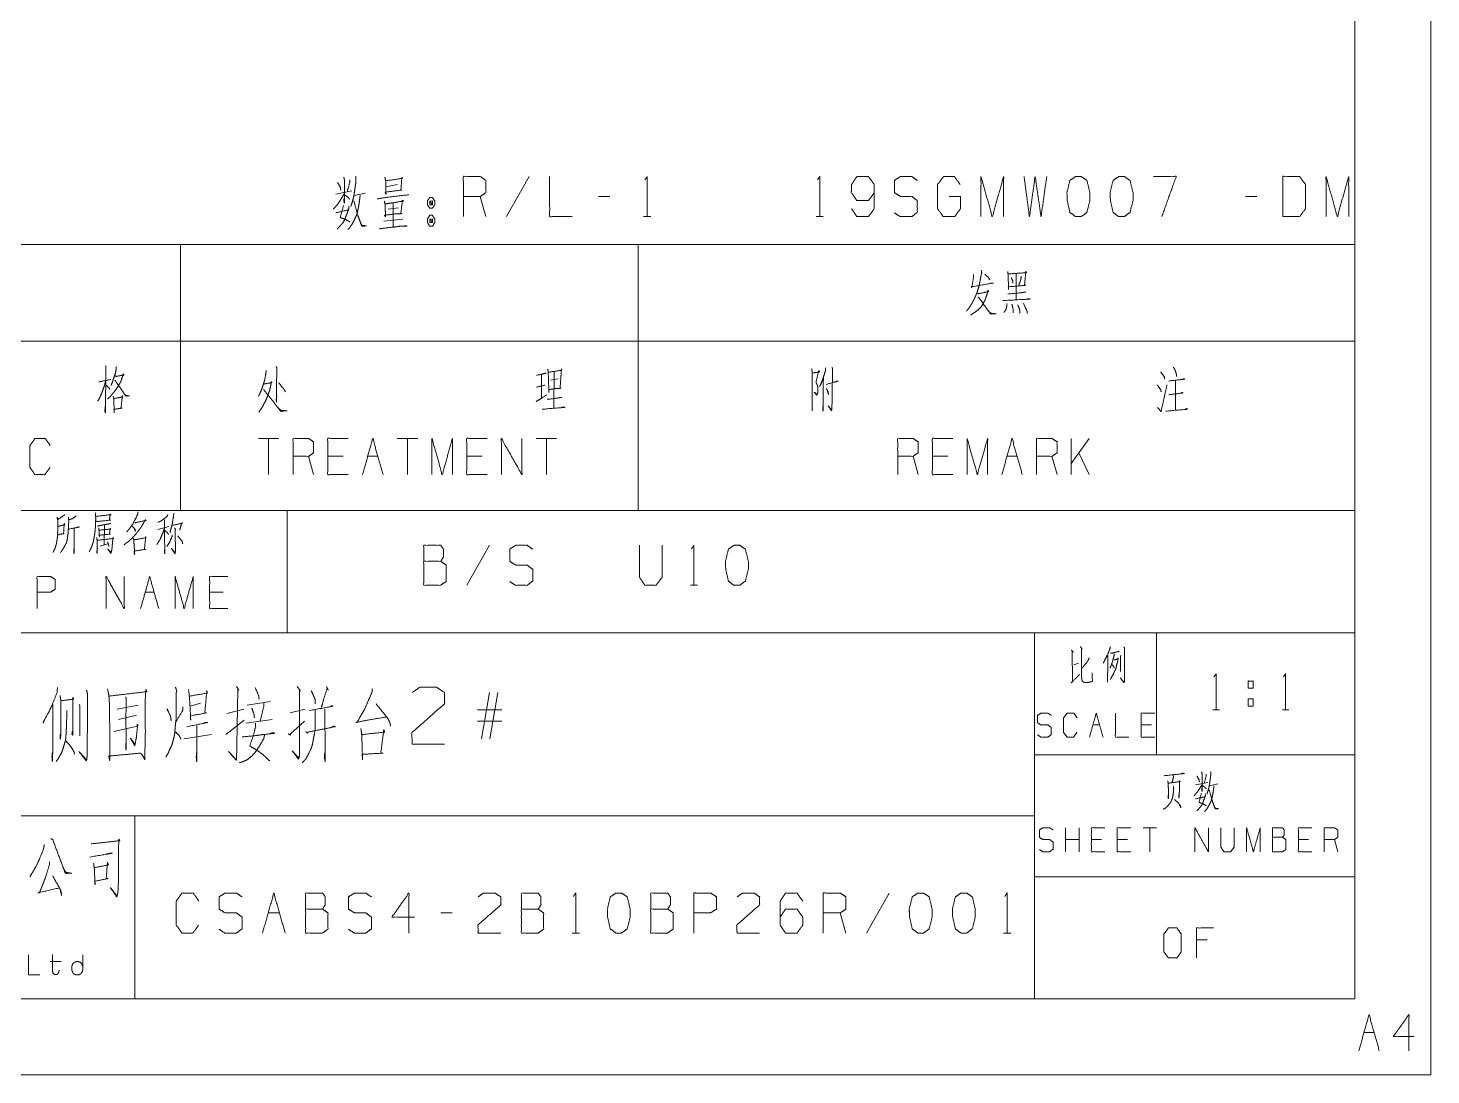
# Model space of a CAD drawing. Header units: millimetres. Extents: x 0 to 210, y 0 to 622.
# Drawn here: x 118 to 210, y 0 to 68.6 of the extents above; entities that cross this region are included whole.
import ezdxf

# ---------------------------------------------------------------- set-up
doc = ezdxf.new("R2010")
doc.units = ezdxf.units.MM
doc.layers.add('1', color=7, linetype='Continuous', true_color=0xffffff)

msp = doc.modelspace()

# ---------------------------------------------------------------- linework, layer by layer
at = {"layer": '1', "color": 132, "linetype": 'Continuous', "lineweight": 18}
for p, q in [((210, 0), (210, 297)), ((205, 5), (205, 292)), ((25, 37), (205, 37)), ((135, 37), (135, 29)), ((25, 29), (205, 29)), ((184, 29), (184, 5)), ((192, 29), (192, 21)), ((184, 21), (205, 21)), ((75, 17), (184, 17)), ((125, 17), (125, 5)), ((184, 13), (205, 13)), ((25, 5), (205, 5)), ((25, 5), (205, 5)), ((0, 0), (210, 0))]:
    msp.add_line(p, q, dxfattribs=at)
at = {"layer": '1', "color": 95, "linetype": 'Continuous', "lineweight": 18}
for p, q in [((150.86, 58.905), (149.377, 56.283)), ((138.179, 57.746), (139.233, 57.967)), ((141.457, 58.243), (142.237, 58.381)), ((139.389, 57.663), (140.111, 57.829)), ((141.944, 57.194), (141.944, 55.593)), ((148.031, 56.283), (147.66, 57.608)), ((156.146, 57.608), (155.405, 57.608)), ((198.577, 57.608), (197.835, 57.608)), ((141.613, 56.78), (142.296, 56.863)), ((158.37, 56.283), (158.839, 56.283)), ((169.685, 56.283), (170.153, 56.283)), ((141.339, 55.979), (142.588, 56.117)), ((103, 54.463), (128, 54.463)), ((128, 54.463), (128, 48.113)), ((128, 54.463), (158, 54.463)), ((158, 54.463), (158, 48.113)), ((158, 54.463), (205, 54.463)), ((205, 54.463), (205, 48.113)), ((182.799, 52.525), (182.799, 50.825)), ((103, 48.113), (128, 48.113)), ((128, 48.113), (128, 37)), ((128, 48.113), (158, 48.113)), ((158, 48.113), (158, 37)), ((158, 48.113), (205, 48.113)), ((205, 48.113), (205, 37)), ((152.502, 46.1), (152.484, 43.7)), ((152.272, 45.55), (152.75, 45.65)), ((193.255, 45.525), (193.255, 43.6)), ((134.449, 41.737), (133.106, 41.737)), ((133.778, 41.737), (133.778, 39.362)), ((143.555, 41.737), (142.212, 41.737)), ((142.884, 41.737), (142.884, 39.362)), ((152.661, 41.737), (151.318, 41.737)), ((151.99, 41.737), (151.99, 39.362)), ((187.578, 41.737), (186.411, 40.088)), ((186.411, 39.362), (186.411, 41.737)), ((136.726, 39.362), (136.39, 40.563)), ((138.666, 40.563), (137.659, 40.563)), ((140.271, 40.563), (140.943, 40.563)), ((147.772, 40.563), (146.765, 40.563)), ((176.372, 39.362), (176.037, 40.563)), ((178.313, 40.563), (177.306, 40.563)), ((182.194, 40.563), (182.866, 40.563)), ((185.478, 39.362), (185.142, 40.563)), ((187.578, 39.362), (186.906, 40.788)), ((103, 37), (128, 37)), ((128, 37), (158, 37)), ((158, 37), (205, 37)), ((123.012, 36.054), (122.996, 34.751)), ((126.507, 35.767), (127.226, 35.966)), ((122.715, 34.663), (123.262, 34.818)), ((148.264, 34.727), (146.781, 32.105)), ((125.679, 31.649), (126.273, 31.649)), ((130.798, 31.649), (129.909, 31.649)), ((161.432, 32.105), (161.9, 32.105)), ((186.571, 26.885), (186.893, 27.009)), ((147.73, 22.047), (148.259, 25.079)), ((148.816, 25.079), (148.287, 22.047)), ((123.854, 23.976), (125.218, 24.252)), ((128.641, 24.173), (129.309, 24.37)), ((131.033, 23.701), (132.147, 23.976)), ((132.369, 24.252), (133.9, 24.488)), ((135.18, 23.74), (136.182, 23.976)), ((149.066, 23.937), (147.48, 23.937)), ((195.702, 23.93), (196.126, 23.93)), ((198.014, 24.655), (198.349, 24.655)), ((198.014, 24.655), (198.014, 24.18)), ((200.255, 23.93), (200.679, 23.93)), ((123.938, 23.307), (125.107, 23.583)), ((130.978, 22.323), (132.175, 23.268)), ((132.314, 23.071), (134.012, 23.307)), ((149.066, 23.189), (147.48, 23.189)), ((128.223, 22.047), (130.032, 22.323)), ((187.829, 22.946), (188.274, 22.946)), ((191.668, 22.946), (191.001, 22.946)), ((121.406, 21.142), (121.823, 20.669)), ((194.569, 19.017), (195.359, 19.182)), ((195.476, 18.955), (196.018, 19.079)), ((186.031, 14.637), (186.031, 16.21)), ((186.921, 14.637), (186.921, 16.21)), ((192.013, 16.21), (191.123, 16.21)), ((191.568, 16.21), (191.568, 14.637)), ((186.921, 15.432), (186.031, 15.432)), ((188.396, 15.432), (187.729, 15.432)), ((190.093, 15.432), (189.426, 15.432)), ((201.974, 15.432), (201.306, 15.432)), ((203.893, 14.637), (203.671, 15.432)), ((174.461, 11.925), (172.978, 9.303)), ((133.747, 10.628), (134.489, 10.628)), ((145.804, 10.628), (145.062, 10.628)), ((171.633, 9.303), (171.262, 10.628)), ((153.685, 9.303), (154.153, 9.303)), ((181.972, 9.303), (182.44, 9.303)), ((195.315, 8.851), (194.628, 8.851)), ((119.448, 7.431), (120.18, 7.431)), ((205.606, 2.781), (206.277, 2.781))]:
    msp.add_line(p, q, dxfattribs=at)
for points, knots in [([(139.506, 58.933), (139.506, 58.767), (139.486, 58.463), (139.428, 58.077), (139.369, 57.663), (139.291, 57.332), (139.194, 57.028), (139.174, 56.945)], [0, 0, 0.08186, 0.232244, 0.425429, 0.632112, 0.800315, 0.957949, 1, 1]), ([(146.548, 56.283), (146.548, 58.905), (147.66, 58.905), (148.031, 58.657), (148.031, 57.856), (147.66, 57.608), (146.548, 57.608)], [0, 0, 0.400952, 0.571035, 0.639278, 0.761673, 0.829916, 1, 1]), ([(152.205, 58.905), (152.205, 56.283), (153.688, 56.283)], [0, 0, 0.638732, 1, 1]), ([(158.448, 58.684), (158.604, 58.905), (158.604, 56.283)], [0, 0, 0.09349, 1, 1]), ([(169.763, 58.684), (169.919, 58.905), (169.919, 56.283)], [0, 0, 0.09349, 1, 1]), ([(172.006, 56.807), (172.358, 56.283), (173.119, 56.283), (173.489, 56.807), (173.489, 58.381), (173.119, 58.905), (172.358, 58.905), (172.006, 58.381), (171.987, 57.856), (172.358, 57.332), (173.119, 57.332), (173.489, 57.856)], [0, 0, 0.076856, 0.169525, 0.247728, 0.439296, 0.517499, 0.610168, 0.687024, 0.750924, 0.829128, 0.921797, 1, 1]), ([(174.816, 56.531), (175.186, 56.283), (175.947, 56.283), (176.318, 56.559), (176.318, 57.332), (175.947, 57.608), (175.206, 57.608), (174.816, 57.856), (174.816, 58.657), (175.206, 58.905), (175.947, 58.905), (176.318, 58.657)], [0, 0, 0.068035, 0.184053, 0.254519, 0.372335, 0.442801, 0.555844, 0.62637, 0.748393, 0.818919, 0.931962, 1, 1]), ([(178.405, 57.608), (179.147, 57.608), (179.147, 56.807), (178.776, 56.283), (178.015, 56.283), (177.644, 56.807), (177.644, 58.381), (178.034, 58.905), (178.756, 58.905), (179.127, 58.381)], [0, 0, 0.103295, 0.214796, 0.304261, 0.410274, 0.499739, 0.718896, 0.809958, 0.910534, 1, 1]), ([(180.492, 56.283), (180.492, 58.905), (181.234, 56.283), (181.975, 58.905), (181.975, 56.283)], [0, 0, 0.245192, 0.5, 0.754808, 1, 1]), ([(183.321, 58.905), (183.672, 56.283), (184.043, 58.905), (184.433, 56.283), (184.804, 58.905)], [0, 0, 0.249745, 0.499742, 0.750003, 1, 1]), ([(187.067, 56.283), (187.438, 56.559), (187.633, 57.332), (187.633, 57.856), (187.438, 58.657), (187.067, 58.905), (186.696, 58.905), (186.325, 58.657), (186.13, 57.856), (186.15, 57.332), (186.325, 56.559), (186.696, 56.283), (187.067, 56.283)], [0, 0, 0.067525, 0.18397, 0.260583, 0.380941, 0.446139, 0.500306, 0.565504, 0.685862, 0.762527, 0.878308, 0.945833, 1, 1]), ([(189.896, 56.283), (190.266, 56.559), (190.462, 57.332), (190.462, 57.856), (190.266, 58.657), (189.896, 58.905), (189.525, 58.905), (189.154, 58.657), (188.959, 57.856), (188.979, 57.332), (189.154, 56.559), (189.525, 56.283), (189.896, 56.283)], [0, 0, 0.067525, 0.183971, 0.260584, 0.380943, 0.446141, 0.500306, 0.565504, 0.685863, 0.762529, 0.87831, 0.945835, 1, 1]), ([(192.354, 56.283), (193.29, 58.905), (191.807, 58.905)], [0, 0, 0.65247, 1, 1]), ([(200.293, 56.283), (201.386, 56.283), (201.776, 56.807), (201.776, 58.381), (201.386, 58.905), (200.293, 58.905), (200.293, 56.283)], [0, 0, 0.142134, 0.22716, 0.43179, 0.516817, 0.658951, 1, 1]), ([(203.122, 56.283), (203.122, 58.905), (203.864, 56.283), (204.605, 58.905), (204.605, 56.283)], [0, 0, 0.245192, 0.5, 0.754808, 1, 1]), ([(138.296, 58.519), (138.472, 58.215), (138.511, 58.022)], [0, 0, 0.640213, 1, 1]), ([(138.706, 58.877), (138.745, 58.684), (138.745, 57.166), (138.706, 57.359), (138.745, 57.525)], [0, 0, 0.094656, 0.82364, 0.918296, 1, 1]), ([(139.096, 58.684), (139.096, 58.546), (138.94, 57.911)], [0, 0, 0.174302, 1, 1]), ([(141.398, 58.877), (141.457, 58.601), (141.476, 57.746), (141.418, 57.884), (142.51, 58.022), (142.452, 58.022), (142.51, 58.85), (142.569, 58.795), (141.457, 58.629)], [0, 0, 0.062937, 0.253847, 0.287286, 0.532982, 0.54604, 0.731205, 0.749153, 1, 1]), ([(138.725, 57.773), (138.55, 57.47), (138.374, 57.194), (138.199, 56.973), (138.023, 56.78)], [0, 0, 0.287234, 0.55514, 0.786182, 1, 1]), ([(138.745, 57.718), (138.979, 57.553), (139.096, 57.415)], [0, 0, 0.61312, 1, 1]), ([(139.779, 57.663), (139.721, 57.194), (139.662, 56.863), (139.604, 56.587), (139.525, 56.338), (139.369, 56.007), (139.233, 55.759), (139.077, 55.538), (138.96, 55.427)], [0, 0, 0.194373, 0.332632, 0.448612, 0.555645, 0.70616, 0.822691, 0.933849, 1, 1]), ([(139.35, 57.304), (139.389, 57.249), (139.584, 56.476), (139.721, 56.117), (139.857, 55.731), (139.896, 55.648), (140.189, 55.676), (139.896, 55.703), (139.799, 55.869)], [0, 0, 0.026719, 0.341742, 0.49348, 0.655461, 0.691639, 0.807835, 0.924032, 1, 1]), ([(140.891, 57.442), (141.593, 57.553), (142.979, 57.718)], [0, 0, 0.337591, 1, 1]), ([(141.359, 57.304), (141.418, 57.083), (141.437, 56.421), (141.437, 56.283), (141.379, 56.366), (141.983, 56.449), (142.53, 56.476), (142.452, 56.504), (142.549, 57.359), (142.627, 57.304), (141.964, 57.194), (141.418, 57.111)], [0, 0, 0.050172, 0.195727, 0.226037, 0.248309, 0.382413, 0.50257, 0.520754, 0.709898, 0.730897, 0.878623, 1, 1]), ([(144.519, 57.525), (144.344, 57.525), (144.188, 57.304), (144.188, 57.056), (144.344, 56.835), (144.519, 56.835), (144.676, 57.056), (144.676, 57.304), (144.519, 57.525)], [0, 0, 0.091008, 0.231142, 0.359867, 0.500003, 0.591011, 0.731144, 0.859869, 1, 1]), ([(144.344, 57.056), (144.519, 57.056), (144.344, 57.304), (144.344, 57.056)], [0, 0, 0.241158, 0.658899, 1, 1]), ([(144.519, 57.056), (144.519, 57.304), (144.344, 57.304)], [0, 0, 0.585824, 1, 1]), ([(138.179, 56.531), (139.018, 56.725), (139.038, 56.973), (139.038, 56.863), (138.94, 56.531), (138.803, 56.173), (138.667, 55.897), (138.511, 55.731), (138.374, 55.565), (138.277, 55.483)], [0, 0, 0.304471, 0.392579, 0.431618, 0.553711, 0.68947, 0.798367, 0.878843, 0.95475, 1, 1]), ([(138.686, 57.001), (138.472, 56.228), (138.608, 56.173), (138.764, 56.117), (138.921, 56.035), (139.116, 55.924)], [0, 0, 0.529107, 0.626295, 0.735531, 0.852101, 1, 1]), ([(144.676, 56.117), (144.519, 56.366), (144.344, 56.366), (144.188, 56.117), (144.188, 55.897), (144.344, 55.648), (144.519, 55.648), (144.676, 55.897), (144.676, 56.117)], [0, 0, 0.1492, 0.23851, 0.387713, 0.5, 0.649203, 0.738513, 0.887713, 1, 1]), ([(144.519, 56.117), (144.344, 56.117), (144.519, 55.897), (144.519, 56.117)], [0, 0, 0.258817, 0.674597, 1, 1]), ([(141.027, 55.483), (141.944, 55.593), (142.393, 55.648), (142.862, 55.648), (142.803, 55.676), (142.51, 55.648)], [0, 0, 0.419317, 0.624577, 0.837164, 0.866542, 1, 1]), ([(144.344, 56.117), (144.344, 55.897), (144.519, 55.897)], [0, 0, 0.556987, 1, 1]), ([(180.523, 52.775), (180.54, 52.575), (180.505, 52.475), (180.417, 52), (180.346, 51.675), (180.258, 51.375), (180.152, 51.1), (179.904, 50.6), (179.763, 50.375), (179.639, 50.2), (179.533, 50.075)], [0, 0, 0.068481, 0.104658, 0.269445, 0.382884, 0.489554, 0.590078, 0.780354, 0.870992, 0.944088, 1, 1]), ([(179.993, 52.475), (180.01, 52.325), (179.887, 51.625), (179.851, 51.675), (181.301, 51.925), (181.212, 51.925), (181.106, 51.9)], [0, 0, 0.058287, 0.332621, 0.356252, 0.923844, 0.957947, 1, 1]), ([(180.753, 52.5), (180.965, 52.3), (181.035, 52.2), (181.071, 52.125)], [0, 0, 0.586682, 0.833137, 1, 1]), ([(182.251, 52.675), (182.269, 52.475), (182.304, 51.5), (182.287, 51.675), (183.436, 51.775), (183.347, 51.8), (183.436, 52.7), (183.471, 52.6), (182.269, 52.525)], [0, 0, 0.041725, 0.244475, 0.281028, 0.520684, 0.539772, 0.727702, 0.749743, 1, 1]), ([(182.481, 52.275), (182.57, 52.075), (182.587, 51.925)], [0, 0, 0.591453, 1, 1]), ([(183.135, 52.375), (183.135, 52.25), (182.976, 51.775)], [0, 0, 0.199705, 1, 1]), ([(180.258, 51.25), (180.346, 51.225), (181, 51.375), (180.947, 51.45), (180.912, 51.275), (180.788, 50.875), (180.664, 50.625), (180.505, 50.375), (180.311, 50.175), (180.116, 50.025), (179.957, 49.925), (179.833, 49.825)], [0, 0, 0.031689, 0.263161, 0.294853, 0.356446, 0.500891, 0.597124, 0.699351, 0.795574, 0.880292, 0.945115, 1, 1]), ([(180.293, 51), (180.346, 50.975), (181.124, 49.9), (181.477, 49.9), (181.124, 49.95), (180.982, 50.075)], [0, 0, 0.025656, 0.606399, 0.761128, 0.917398, 1, 1]), ([(181.916, 50.775), (183.701, 50.875), (183.648, 50.9), (183.418, 50.85)], [0, 0, 0.858883, 0.887041, 1, 1]), ([(182.251, 51.2), (183.436, 51.325), (183.347, 51.325), (183.153, 51.3)], [0, 0, 0.807206, 0.86712, 1, 1]), ([(183.277, 50.6), (183.506, 50.1), (183.524, 50), (183.524, 49.925)], [0, 0, 0.75709, 0.896807, 1, 1]), ([(182.198, 50.575), (182.181, 50.4), (182.145, 50.225), (182.092, 50.125), (182.004, 50)], [0, 0, 0.283377, 0.571005, 0.753355, 1, 1]), ([(182.516, 50.55), (182.605, 50.175), (182.605, 49.975)], [0, 0, 0.658283, 1, 1]), ([(182.905, 50.5), (183.029, 50.175), (183.047, 50.1), (183.047, 49.925)], [0, 0, 0.579776, 0.708237, 1, 1]), ([(123.089, 46.5), (123.107, 46.35), (123.071, 43.425), (123.036, 43.55), (123.071, 43.875)], [0, 0, 0.04275, 0.870701, 0.907469, 1, 1]), ([(123.778, 46.45), (123.778, 46.3), (123.725, 46), (123.601, 45.65), (123.513, 45.375), (123.442, 45.2)], [0, 0, 0.115078, 0.348802, 0.633598, 0.855202, 1, 1]), ([(133.619, 46.2), (133.601, 46.05), (133.513, 45.55), (133.407, 45.2), (133.318, 44.95), (133.212, 44.7), (133.106, 44.5)], [0, 0, 0.084492, 0.368532, 0.573115, 0.721449, 0.873364, 1, 1]), ([(134.273, 46.45), (134.326, 46.325), (134.308, 46.2), (134.29, 44.125), (134.273, 44.25), (134.308, 44.525)], [0, 0, 0.049544, 0.095608, 0.852769, 0.898833, 1, 1]), ([(151.336, 45.875), (151.972, 46), (151.919, 46.025), (151.671, 45.925), (151.671, 44.375), (151.318, 44.15), (152.025, 44.6)], [0, 0, 0.171502, 0.187005, 0.257591, 0.667526, 0.778352, 1, 1]), ([(152.078, 46.275), (152.113, 46.075), (152.131, 45.45), (152.166, 44.75), (152.149, 44.925), (152.52, 45), (152.962, 45.025), (152.891, 45.05), (152.979, 46.3), (152.997, 46.225), (152.944, 46.2), (152.131, 46.075)], [0, 0, 0.0422, 0.172115, 0.317746, 0.354292, 0.432973, 0.524933, 0.540513, 0.800887, 0.816899, 0.82908, 1, 1]), ([(169.395, 46.3), (169.43, 46.05), (169.43, 43.55), (169.412, 43.775), (169.43, 43.95)], [0, 0, 0.080051, 0.872677, 0.944235, 1, 1]), ([(169.448, 46.025), (169.925, 46.1), (169.854, 46.175), (169.678, 45.45), (169.695, 45.35), (169.766, 45.225), (169.801, 45.1), (169.801, 44.8), (169.766, 44.675), (169.713, 44.575), (169.554, 44.775), (169.731, 44.625)], [0, 0, 0.176442, 0.214088, 0.486646, 0.523736, 0.576187, 0.623634, 0.733208, 0.780655, 0.821996, 0.915332, 1, 1]), ([(170.296, 46.375), (170.296, 46.2), (170.208, 45.9), (170.102, 45.575), (169.996, 45.325), (169.907, 45.15)], [0, 0, 0.134901, 0.375991, 0.639526, 0.848868, 1, 1]), ([(170.738, 46.4), (170.756, 46.225), (170.72, 43.8), (170.72, 43.65), (170.685, 43.55), (170.473, 43.875), (170.703, 43.6)], [0, 0, 0.048809, 0.721807, 0.76343, 0.792863, 0.900557, 1, 1]), ([(192.283, 46.1), (192.513, 45.775), (192.531, 45.625)], [0, 0, 0.724915, 1, 1]), ([(193.114, 46.4), (193.22, 46.225), (193.273, 46.05), (193.308, 45.95), (193.308, 45.8)], [0, 0, 0.317961, 0.602104, 0.766914, 1, 1]), ([(123.089, 45.5), (122.965, 45.075), (122.859, 44.775), (122.735, 44.475), (122.576, 44.175)], [0, 0, 0.310644, 0.533953, 0.761693, 1, 1]), ([(122.647, 45.45), (122.682, 45.45), (123.425, 45.6)], [0, 0, 0.044603, 1, 1]), ([(123.089, 45.25), (123.336, 45.025), (123.372, 44.95)], [0, 0, 0.801336, 1, 1]), ([(123.708, 45.85), (123.761, 45.8), (124.291, 45.9), (124.255, 45.975), (124.167, 45.725), (124.079, 45.45), (123.973, 45.275), (123.884, 45.125), (123.637, 44.775), (123.531, 44.65), (123.389, 44.475), (123.213, 44.325)], [0, 0, 0.027219, 0.228749, 0.259717, 0.35875, 0.466631, 0.543056, 0.608079, 0.768168, 0.829391, 0.913418, 1, 1]), ([(123.69, 45.55), (123.725, 45.525), (124.397, 44.525), (124.662, 44.525), (124.397, 44.55), (124.308, 44.675)], [0, 0, 0.022404, 0.645772, 0.782972, 0.920781, 1, 1]), ([(133.442, 45.3), (134.007, 45.4), (133.954, 45.45), (133.919, 45.225), (133.848, 44.9), (133.778, 44.7), (133.672, 44.425), (133.583, 44.2), (133.442, 43.95), (133.336, 43.75), (133.124, 43.45)], [0, 0, 0.202442, 0.228128, 0.308404, 0.425633, 0.500399, 0.604283, 0.689484, 0.790716, 0.870504, 1, 1]), ([(134.432, 45.375), (134.467, 45.35), (134.785, 44.95), (134.874, 44.8)], [0, 0, 0.059427, 0.761012, 1, 1]), ([(151.919, 45.225), (151.901, 45.225), (151.353, 45.1)], [0, 0, 0.030488, 1, 1]), ([(170.155, 45.7), (170.137, 43.525), (170.119, 43.725), (170.137, 43.875)], [0, 0, 0.860771, 0.940227, 1, 1]), ([(170.332, 45.275), (171.127, 45.5), (171.074, 45.5), (170.915, 45.425)], [0, 0, 0.783137, 0.83338, 1, 1]), ([(192.036, 45.25), (192.124, 45.15), (192.23, 45), (192.283, 44.9), (192.301, 44.8)], [0, 0, 0.250894, 0.596274, 0.80908, 1, 1]), ([(192.071, 43.775), (192.301, 43.5), (192.69, 45.25)], [0, 0, 0.166599, 1, 1]), ([(192.813, 45.5), (193.626, 45.6), (193.856, 45.625), (193.786, 45.65), (193.697, 45.6)], [0, 0, 0.66772, 0.856119, 0.91724, 1, 1]), ([(123.584, 44.5), (123.619, 44.325), (123.655, 43.425), (123.637, 43.65), (124.167, 43.725), (124.096, 43.725), (124.185, 44.55), (124.202, 44.45), (123.619, 44.35)], [0, 0, 0.051988, 0.314259, 0.379979, 0.535919, 0.556507, 0.798111, 0.82768, 1, 1]), ([(133.442, 44.95), (134.573, 43.525), (134.98, 43.55), (134.962, 43.55), (134.591, 43.575), (134.396, 43.75)], [0, 0, 0.632182, 0.773704, 0.779845, 0.909107, 1, 1]), ([(152.043, 44.3), (152.131, 44.3), (152.997, 44.425), (152.944, 44.425), (152.82, 44.4)], [0, 0, 0.077342, 0.843128, 0.889537, 1, 1]), ([(170.349, 45), (170.473, 44.775), (170.491, 44.625), (170.42, 44.9)], [0, 0, 0.371199, 0.589534, 1, 1]), ([(192.813, 44.6), (193.573, 44.7), (193.75, 44.725), (193.697, 44.75), (193.626, 44.725)], [0, 0, 0.710638, 0.876127, 0.930469, 1, 1]), ([(151.724, 43.65), (153.191, 43.775), (153.085, 43.8), (152.944, 43.75)], [0, 0, 0.850438, 0.913372, 1, 1]), ([(192.619, 43.525), (194.033, 43.65), (193.998, 43.7), (193.839, 43.625)], [0, 0, 0.856874, 0.893835, 1, 1]), ([(119.441, 39.838), (119.106, 39.362), (118.452, 39.362), (118.116, 39.838), (118.116, 41.263), (118.452, 41.737), (119.123, 41.737), (119.459, 41.263)], [0, 0, 0.114569, 0.243367, 0.357936, 0.638584, 0.753153, 0.885432, 1, 1]), ([(135.383, 39.362), (135.383, 41.737), (136.39, 41.737), (136.726, 41.513), (136.726, 40.788), (136.39, 40.563), (135.383, 40.563)], [0, 0, 0.400952, 0.571035, 0.639278, 0.761674, 0.829917, 1, 1]), ([(139.002, 39.362), (137.659, 39.362), (137.659, 41.737), (139.002, 41.737)], [0, 0, 0.26539, 0.73461, 1, 1]), ([(139.935, 39.362), (140.607, 41.737), (141.279, 39.362)], [0, 0, 0.5, 1, 1]), ([(144.488, 39.362), (144.488, 41.737), (145.16, 39.362), (145.832, 41.737), (145.832, 39.362)], [0, 0, 0.245192, 0.5, 0.754808, 1, 1]), ([(148.108, 39.362), (146.765, 39.362), (146.765, 41.737), (148.108, 41.737)], [0, 0, 0.26539, 0.73461, 1, 1]), ([(149.041, 39.362), (149.041, 41.737), (150.385, 39.362), (150.385, 41.737)], [0, 0, 0.317574, 0.682426, 1, 1]), ([(175.029, 39.362), (175.029, 41.737), (176.037, 41.737), (176.372, 41.513), (176.372, 40.788), (176.037, 40.563), (175.029, 40.563)], [0, 0, 0.400951, 0.571036, 0.639278, 0.761673, 0.829915, 1, 1]), ([(178.649, 39.362), (177.306, 39.362), (177.306, 41.737), (178.649, 41.737)], [0, 0, 0.265392, 0.734608, 1, 1]), ([(179.582, 39.362), (179.582, 41.737), (180.254, 39.362), (180.925, 41.737), (180.925, 39.362)], [0, 0, 0.245192, 0.5, 0.754808, 1, 1]), ([(184.135, 39.362), (184.135, 41.737), (185.142, 41.737), (185.478, 41.513), (185.478, 40.788), (185.142, 40.563), (184.135, 40.563)], [0, 0, 0.400951, 0.571036, 0.639278, 0.761673, 0.829915, 1, 1]), ([(122.419, 36.849), (122.434, 36.65), (122.434, 36.297), (122.419, 35.966), (122.403, 35.745), (122.372, 35.458), (122.325, 35.215), (122.278, 34.95), (122.216, 34.751), (122.138, 34.553), (122.013, 34.31)], [0, 0, 0.076502, 0.212087, 0.33934, 0.424292, 0.535106, 0.630037, 0.733303, 0.813246, 0.895185, 1, 1]), ([(125.212, 36.915), (125.197, 36.761), (125.009, 36.407), (124.9, 36.187), (124.775, 35.988), (124.619, 35.767), (124.463, 35.613)], [0, 0, 0.101774, 0.363751, 0.525154, 0.678922, 0.85608, 1, 1]), ([(127.569, 36.827), (127.553, 36.717), (127.475, 36.253), (127.413, 35.944), (127.304, 35.568)], [0, 0, 0.086565, 0.451628, 0.696475, 1, 1]), ([(120.421, 36.739), (120.359, 36.695), (119.937, 36.407), (119.906, 36.584), (119.953, 36.407), (119.953, 35.833), (119.937, 35.48), (119.922, 35.237), (119.89, 34.994), (119.843, 34.774), (119.781, 34.553), (119.703, 34.398), (119.641, 34.266)], [0, 0, 0.024363, 0.186801, 0.243941, 0.302153, 0.485022, 0.597667, 0.675194, 0.753199, 0.825098, 0.89819, 0.953346, 1, 1]), ([(119.984, 35.414), (120.015, 35.436), (120.374, 35.502), (120.327, 35.48), (120.374, 36.165), (120.405, 36.076), (119.968, 35.966)], [0, 0, 0.022686, 0.239276, 0.269989, 0.676988, 0.732559, 1, 1]), ([(121.155, 36.65), (120.905, 36.474), (120.671, 36.407), (120.64, 36.584), (120.671, 36.319), (120.655, 36.054), (120.64, 35.767), (120.624, 35.524), (120.593, 35.303), (120.562, 35.061), (120.515, 34.884), (120.437, 34.751), (120.359, 34.597), (120.281, 34.464), (120.203, 34.354), (120.124, 34.266)], [0, 0, 0.096321, 0.172939, 0.229417, 0.313418, 0.396987, 0.487496, 0.564125, 0.634337, 0.711437, 0.768975, 0.817389, 0.871906, 0.920319, 0.962889, 1, 1]), ([(120.655, 35.789), (121.358, 35.922), (121.311, 35.944), (121.233, 35.9)], [0, 0, 0.834812, 0.895274, 1, 1]), ([(122.465, 36.628), (123.433, 36.739), (123.387, 36.783), (123.34, 36.385), (123.418, 36.385), (122.45, 36.275)], [0, 0, 0.391079, 0.41692, 0.577582, 0.608917, 1, 1]), ([(123.418, 36.187), (123.371, 36.143), (122.981, 36.076), (122.762, 36.032), (122.559, 35.988)], [0, 0, 0.072252, 0.516596, 0.766865, 1, 1]), ([(124.994, 36.231), (125.041, 36.209), (125.743, 36.363), (125.696, 36.407), (125.571, 36.187), (125.431, 35.944), (125.29, 35.745), (125.134, 35.546), (124.963, 35.348), (124.775, 35.149), (124.572, 34.972), (124.416, 34.862), (124.291, 34.751)], [0, 0, 0.017096, 0.254607, 0.275862, 0.359625, 0.452277, 0.53264, 0.616084, 0.702808, 0.792985, 0.881825, 0.94496, 1, 1]), ([(124.822, 35.988), (124.853, 35.966), (125.025, 35.767), (125.041, 35.657), (124.978, 35.811)], [0, 0, 0.066042, 0.519584, 0.712131, 1, 1]), ([(127.163, 36.739), (127.132, 36.65), (126.929, 36.474), (126.71, 36.319), (126.523, 36.231)], [0, 0, 0.111852, 0.433096, 0.752713, 1, 1]), ([(126.945, 36.407), (126.96, 34.663), (126.976, 34.177), (126.945, 34.266), (126.96, 34.464)], [0, 0, 0.691282, 0.883883, 0.921006, 1, 1]), ([(127.444, 36.032), (128.147, 36.187), (128.084, 36.209), (127.944, 35.723)], [0, 0, 0.55707, 0.608361, 1, 1]), ([(121.014, 35.833), (121.014, 34.199), (120.999, 34.31), (121.014, 34.487)], [0, 0, 0.849784, 0.907773, 1, 1]), ([(122.512, 35.237), (122.528, 35.039), (122.544, 34.531), (122.528, 34.199), (122.512, 34.288), (122.544, 34.509)], [0, 0, 0.147472, 0.523364, 0.768667, 0.835021, 1, 1]), ([(122.544, 35.061), (123.605, 35.171), (123.574, 35.237), (123.558, 35.127), (123.511, 34.619), (123.496, 34.42), (123.433, 34.199), (123.23, 34.487), (123.449, 34.266)], [0, 0, 0.374082, 0.399751, 0.438832, 0.617592, 0.687461, 0.76789, 0.891106, 1, 1]), ([(122.637, 35.878), (122.653, 35.723), (122.684, 35.281), (122.668, 35.392), (123.402, 35.458), (123.34, 35.458), (123.387, 35.855), (123.418, 35.789), (122.653, 35.723)], [0, 0, 0.056492, 0.217482, 0.25803, 0.525927, 0.548636, 0.694166, 0.720796, 1, 1]), ([(124.9, 35.193), (124.931, 35.127), (124.963, 34.575), (124.978, 34.509), (124.978, 34.111), (124.963, 34.288), (124.963, 34.354), (125.728, 34.464), (125.634, 34.464), (125.712, 35.281), (125.743, 35.237), (125.696, 35.215), (124.947, 35.083)], [0, 0, 0.01883, 0.160989, 0.178488, 0.28068, 0.326276, 0.343307, 0.542027, 0.566111, 0.777128, 0.791034, 0.804346, 1, 1]), ([(126.945, 35.855), (126.851, 35.568), (126.742, 35.326), (126.648, 35.083), (126.554, 34.95), (126.445, 34.774)], [0, 0, 0.251918, 0.474133, 0.691325, 0.826698, 1, 1]), ([(126.96, 35.701), (127.163, 35.524), (127.21, 35.436)], [0, 0, 0.729093, 1, 1]), ([(127.46, 35.414), (127.444, 35.303), (127.272, 34.906), (127.101, 34.641)], [0, 0, 0.12962, 0.632946, 1, 1]), ([(127.6, 35.878), (127.678, 35.767), (127.647, 35.789), (127.663, 34.619), (127.663, 34.332), (127.647, 34.177), (127.397, 34.531), (127.647, 34.222)], [0, 0, 0.051678, 0.066295, 0.513631, 0.623345, 0.682723, 0.848096, 1, 1]), ([(127.819, 35.348), (128.1, 34.994), (128.147, 34.818)], [0, 0, 0.711827, 1, 1]), ([(123.215, 34.95), (123.277, 34.774), (123.308, 34.641)], [0, 0, 0.579211, 1, 1]), ([(143.952, 33.678), (143.952, 34.727), (145.064, 34.727), (145.24, 34.479), (145.24, 33.954), (145.064, 33.678), (143.952, 33.678), (143.952, 32.105), (145.045, 32.105), (145.416, 32.353), (145.416, 33.43), (145.064, 33.678)], [0, 0, 0.115917, 0.238846, 0.272469, 0.330427, 0.366584, 0.489513, 0.663389, 0.784161, 0.833485, 0.952452, 1, 1]), ([(149.59, 32.353), (149.961, 32.105), (150.722, 32.105), (151.093, 32.381), (151.093, 33.154), (150.722, 33.43), (149.98, 33.43), (149.59, 33.678), (149.59, 34.479), (149.98, 34.727), (150.722, 34.727), (151.093, 34.479)], [0, 0, 0.068035, 0.184055, 0.254519, 0.372335, 0.442799, 0.555844, 0.62637, 0.748394, 0.81892, 0.931965, 1, 1]), ([(158.096, 34.727), (158.096, 32.629), (158.447, 32.105), (159.188, 32.105), (159.579, 32.629), (159.579, 34.727)], [0, 0, 0.337151, 0.438598, 0.557782, 0.662849, 1, 1]), ([(161.51, 34.506), (161.666, 34.727), (161.666, 32.105)], [0, 0, 0.093491, 1, 1]), ([(164.67, 32.105), (165.041, 32.381), (165.236, 33.154), (165.236, 33.678), (165.041, 34.479), (164.67, 34.727), (164.299, 34.727), (163.929, 34.479), (163.734, 33.678), (163.753, 33.154), (163.929, 32.381), (164.299, 32.105), (164.67, 32.105)], [0, 0, 0.067525, 0.183971, 0.260583, 0.380943, 0.44614, 0.500306, 0.565504, 0.685863, 0.762528, 0.878309, 0.945834, 1, 1]), ([(118.594, 30.589), (118.594, 32.687), (119.484, 32.687), (119.78, 32.488), (119.78, 31.848), (119.468, 31.649), (118.594, 31.649)], [0, 0, 0.401145, 0.571312, 0.639588, 0.762043, 0.832818, 1, 1]), ([(123.12, 30.589), (123.12, 32.687), (124.306, 30.589), (124.306, 32.687)], [0, 0, 0.317574, 0.682426, 1, 1]), ([(125.383, 30.589), (125.976, 32.687), (126.569, 30.589)], [0, 0, 0.5, 1, 1]), ([(127.646, 30.589), (127.646, 32.687), (128.239, 30.589), (128.832, 32.687), (128.832, 30.589)], [0, 0, 0.245192, 0.5, 0.754808, 1, 1]), ([(131.095, 30.589), (129.909, 30.589), (129.909, 32.687), (131.095, 32.687)], [0, 0, 0.26539, 0.73461, 1, 1]), ([(186.41, 27.858), (186.557, 27.733), (186.469, 27.775), (186.498, 25.788), (186.41, 25.705), (186.966, 26.264)], [0, 0, 0.060255, 0.090729, 0.71461, 0.752496, 1, 1]), ([(187.01, 28.085), (187.127, 27.94), (187.083, 27.982), (187.083, 27.547), (187.083, 26.719), (187.083, 26.429), (187.083, 26.326), (187.098, 25.933), (187.142, 25.829), (187.201, 25.767), (187.332, 25.726), (187.596, 25.746), (187.786, 25.808), (187.801, 25.829), (187.771, 26.367)], [0, 0, 0.050888, 0.067372, 0.186119, 0.412301, 0.491466, 0.519738, 0.627249, 0.657961, 0.681273, 0.718989, 0.79117, 0.845839, 0.852764, 1, 1]), ([(188.971, 28.085), (188.956, 27.982), (188.781, 27.526), (188.634, 27.257), (188.517, 27.009)], [0, 0, 0.089069, 0.504979, 0.766001, 1, 1]), ([(189.22, 27.609), (189.234, 27.568), (189.161, 27.278), (189.088, 27.009), (189.015, 26.823), (188.956, 26.678)], [0, 0, 0.044894, 0.350479, 0.635591, 0.840224, 1, 1]), ([(188.985, 27.671), (189.015, 27.651), (189.044, 27.651), (189.556, 27.775), (189.512, 27.775), (189.439, 27.733)], [0, 0, 0.049781, 0.090425, 0.822292, 0.883256, 1, 1]), ([(189.864, 28.065), (189.922, 27.982), (189.893, 27.961), (189.907, 25.912), (189.907, 25.891), (189.893, 25.767), (189.864, 25.726), (189.629, 26.036), (189.864, 25.746), (189.893, 25.829)], [0, 0, 0.031371, 0.042462, 0.676474, 0.682878, 0.721568, 0.737253, 0.857567, 0.972831, 1, 1]), ([(187.083, 26.616), (187.508, 27.154), (187.581, 27.34)], [0, 0, 0.77398, 1, 1]), ([(188.81, 27.526), (188.795, 25.767), (188.781, 25.891), (188.781, 25.912), (188.795, 26.098)], [0, 0, 0.841012, 0.900786, 0.910681, 1, 1]), ([(189.22, 27.216), (189.512, 27.278), (189.483, 27.34), (189.454, 27.112), (189.395, 26.905), (189.366, 26.74), (189.307, 26.574), (189.234, 26.429), (189.161, 26.264), (189.088, 26.14), (189.015, 25.995), (188.956, 25.933)], [0, 0, 0.158182, 0.194476, 0.315843, 0.429568, 0.518472, 0.611327, 0.697145, 0.792857, 0.869066, 0.954883, 1, 1]), ([(189.073, 26.905), (189.205, 26.781), (189.234, 26.678)], [0, 0, 0.6273, 1, 1]), ([(189.644, 27.506), (189.673, 27.464), (189.644, 27.444), (189.644, 26.45), (189.629, 26.554), (189.644, 26.678)], [0, 0, 0.038712, 0.066084, 0.824707, 0.904517, 1, 1]), ([(195.772, 26.105), (195.914, 26.305), (195.914, 23.93)], [0, 0, 0.09349, 1, 1]), ([(198.014, 25.355), (198.014, 25.83), (198.349, 25.83), (198.349, 25.355), (198.014, 25.355)], [0, 0, 0.292908, 0.5, 0.792908, 1, 1]), ([(200.325, 26.105), (200.467, 26.305), (200.467, 23.93)], [0, 0, 0.09349, 1, 1]), ([(119.93, 25.394), (119.903, 25.079), (119.596, 24.291), (119.374, 23.819), (119.068, 23.268), (118.984, 23.071)], [0, 0, 0.125091, 0.459328, 0.665959, 0.915403, 1, 1]), ([(120.125, 22.362), (120.097, 22.165), (120.125, 22.008), (120.153, 22.48), (120.153, 24.528), (120.097, 24.882), (120.153, 24.528), (120.988, 24.646), (120.932, 24.764), (120.932, 22.638), (120.932, 22.283), (120.877, 22.323), (120.905, 22.52)], [0, 0, 0.027168, 0.049021, 0.113694, 0.393455, 0.442469, 0.491483, 0.60673, 0.624572, 0.915094, 0.963514, 0.972832, 1, 1]), ([(121.823, 25.236), (121.907, 25), (121.879, 21.299), (121.879, 20.945), (121.851, 20.709), (121.823, 20.591), (121.322, 21.22)], [0, 0, 0.045805, 0.722404, 0.787183, 0.830668, 0.852852, 1, 1]), ([(123.214, 25.315), (123.297, 24.882), (123.325, 24.685), (123.353, 23.032), (123.353, 20.63), (123.297, 20.906), (125.357, 21.102), (125.496, 20.984), (125.663, 20.669), (125.663, 21.142), (125.691, 22.402), (125.691, 24.685), (125.719, 25.157), (125.719, 25.276), (125.803, 25.118), (125.663, 25.118), (123.325, 24.843)], [0, 0, 0.029673, 0.043048, 0.154311, 0.315885, 0.3348, 0.474008, 0.486289, 0.510273, 0.542058, 0.626839, 0.780466, 0.812306, 0.820252, 0.832244, 0.841608, 1, 1]), ([(127.666, 25.433), (127.75, 25.157), (127.722, 25.079), (127.722, 23.386), (127.666, 22.992), (127.639, 22.677), (127.611, 22.323), (127.527, 21.969), (127.444, 21.654), (127.305, 21.378), (127.193, 21.102), (127.026, 20.827)], [0, 0, 0.060602, 0.078177, 0.434452, 0.51813, 0.584673, 0.659471, 0.736083, 0.804656, 0.869631, 0.932183, 1, 1]), ([(128.529, 25.276), (128.585, 24.764), (128.668, 23.268), (128.641, 23.543), (129.698, 23.74), (129.587, 23.74), (129.726, 25.197), (129.754, 25.039), (128.613, 24.843)], [0, 0, 0.082258, 0.321665, 0.365921, 0.537821, 0.55561, 0.789415, 0.814967, 1, 1]), ([(131.674, 25.472), (131.813, 25.236), (131.757, 25.315), (131.701, 22.126), (131.674, 20.827), (131.674, 20.709), (131.646, 20.63), (131.145, 21.22), (131.646, 20.669)], [0, 0, 0.041664, 0.056319, 0.541001, 0.738479, 0.756428, 0.769119, 0.886808, 1, 1]), ([(132.898, 25.394), (133.121, 24.882), (133.149, 24.646)], [0, 0, 0.701189, 1, 1]), ([(135.653, 25.472), (135.876, 25.157), (135.792, 25.236), (135.792, 21.457), (135.792, 20.906), (135.736, 20.709), (135.319, 21.26), (135.736, 20.787), (135.764, 20.906)], [0, 0, 0.059535, 0.07725, 0.660591, 0.745662, 0.777236, 0.883959, 0.981271, 1, 1]), ([(136.571, 25.197), (136.738, 24.843), (136.822, 24.606), (136.822, 24.331)], [0, 0, 0.426775, 0.699744, 1, 1]), ([(137.574, 25.472), (137.685, 25.236), (137.601, 25.315), (137.379, 24.606), (137.239, 24.094)], [0, 0, 0.158353, 0.227951, 0.678381, 1, 1]), ([(140.579, 25.315), (140.551, 25.079), (140.328, 24.567), (140.05, 23.937), (139.855, 23.622), (139.604, 23.15), (139.493, 23.11), (140.272, 23.268), (141.469, 23.465)], [0, 0, 0.05267, 0.176265, 0.328763, 0.410773, 0.529186, 0.555337, 0.731406, 1, 1]), ([(143.194, 25.079), (143.695, 25.433), (144.781, 25.433), (145.309, 25.079), (145.309, 24.331), (143.166, 22.441), (143.194, 21.693), (145.309, 21.693)], [0, 0, 0.069692, 0.192978, 0.265274, 0.350227, 0.67474, 0.759752, 1, 1]), ([(119.624, 24.291), (119.624, 21.22), (119.596, 20.748), (119.596, 20.551), (119.569, 20.866), (119.596, 21.142)], [0, 0, 0.708527, 0.81772, 0.863138, 0.936091, 1, 1]), ([(121.35, 24.291), (121.406, 24.173), (121.406, 22.244)], [0, 0, 0.063394, 1, 1]), ([(124.411, 24.803), (124.439, 24.606), (124.411, 23.189), (124.439, 22.205), (124.439, 21.299), (124.411, 21.417), (124.411, 21.654), (124.439, 21.89)], [0, 0, 0.048467, 0.394055, 0.634095, 0.854845, 0.884428, 0.942015, 1, 1]), ([(127.11, 24.016), (127.332, 23.543), (127.36, 23.425), (127.388, 23.228)], [0, 0, 0.61997, 0.764011, 1, 1]), ([(128.14, 24.134), (128.14, 23.898), (127.722, 23.189)], [0, 0, 0.223116, 1, 1]), ([(132.676, 24.055), (132.815, 23.661), (132.843, 23.425)], [0, 0, 0.637102, 1, 1]), ([(133.455, 24.37), (133.455, 24.134), (133.232, 23.228)], [0, 0, 0.202121, 1, 1]), ([(136.822, 23.937), (136.822, 22.598), (136.738, 22.165), (136.683, 21.85), (136.627, 21.575), (136.516, 21.299), (136.237, 20.748), (136.098, 20.591), (135.987, 20.472)], [0, 0, 0.364953, 0.485201, 0.572403, 0.649059, 0.730095, 0.898445, 0.955745, 1, 1]), ([(136.46, 23.898), (137.991, 24.173), (137.908, 24.213), (137.796, 24.134)], [0, 0, 0.871827, 0.923568, 1, 1]), ([(137.462, 24.016), (137.49, 20.551), (137.434, 20.827), (137.462, 21.142)], [0, 0, 0.852944, 0.92216, 1, 1]), ([(140.829, 24.331), (141.581, 23.386), (141.692, 23.189), (141.748, 23.032), (141.776, 22.874)], [0, 0, 0.68581, 0.814278, 0.909157, 1, 1]), ([(198.349, 24.655), (198.349, 24.18), (198.014, 24.18)], [0, 0, 0.585816, 1, 1]), ([(120.543, 23.898), (120.543, 23.701), (120.515, 22.756), (120.487, 22.283), (120.459, 21.969), (120.348, 21.575), (120.237, 21.22), (120.097, 20.945), (119.958, 20.709), (119.847, 20.551)], [0, 0, 0.056438, 0.327457, 0.463142, 0.553795, 0.671098, 0.777582, 0.866099, 0.944705, 1, 1]), ([(128.418, 22.835), (129.782, 23.11), (129.643, 23.11), (129.448, 23.032)], [0, 0, 0.79933, 0.879273, 1, 1]), ([(132.926, 23.071), (132.926, 22.874), (132.787, 22.283), (132.536, 21.575), (132.87, 21.378), (133.177, 21.181), (133.566, 20.866), (133.845, 20.591)], [0, 0, 0.061522, 0.251144, 0.486054, 0.607225, 0.720987, 0.877581, 1, 1]), ([(135.068, 22.362), (135.208, 22.283), (135.208, 22.362), (136.126, 23.189)], [0, 0, 0.108449, 0.161851, 1, 1]), ([(184.2, 22.3), (184.423, 22.151), (184.879, 22.151), (185.102, 22.316), (185.102, 22.78), (184.879, 22.946), (184.434, 22.946), (184.2, 23.095), (184.2, 23.575), (184.434, 23.724), (184.879, 23.724), (185.102, 23.575)], [0, 0, 0.068033, 0.184053, 0.254519, 0.372335, 0.442802, 0.555844, 0.62637, 0.748394, 0.81892, 0.931963, 1, 1]), ([(186.787, 22.465), (186.565, 22.151), (186.132, 22.151), (185.909, 22.465), (185.909, 23.409), (186.132, 23.724), (186.577, 23.724), (186.799, 23.409)], [0, 0, 0.114566, 0.243364, 0.357934, 0.638584, 0.753153, 0.88543, 1, 1]), ([(187.606, 22.151), (188.051, 23.724), (188.496, 22.151)], [0, 0, 0.499999, 1, 1]), ([(189.304, 23.724), (189.304, 22.151), (190.193, 22.151)], [0, 0, 0.638737, 1, 1]), ([(191.891, 22.151), (191.001, 22.151), (191.001, 23.724), (191.891, 23.724)], [0, 0, 0.265388, 0.734612, 1, 1]), ([(123.631, 22.52), (125.162, 22.874), (125.162, 22.992), (125.218, 22.913), (125.19, 22.953), (125.107, 22.165), (125.023, 21.693), (124.995, 21.575), (124.717, 22.087), (125.023, 21.654)], [0, 0, 0.362065, 0.389279, 0.411498, 0.422607, 0.605052, 0.715595, 0.743555, 0.877795, 1, 1]), ([(127.639, 22.52), (127.917, 22.244), (128.028, 22.008)], [0, 0, 0.599984, 1, 1]), ([(129.058, 22.913), (129.058, 20.551), (129.03, 20.866), (129.058, 21.142)], [0, 0, 0.799288, 0.906275, 1, 1]), ([(133.511, 22.283), (133.455, 22.047), (133.204, 21.614), (132.954, 21.22), (132.676, 20.906), (132.369, 20.669), (132.119, 20.551), (131.868, 20.472)], [0, 0, 0.094942, 0.29066, 0.473213, 0.637644, 0.788926, 0.897275, 1, 1]), ([(132.035, 22.165), (132.87, 22.244), (133.455, 22.323), (134.179, 22.402), (134.095, 22.441), (133.9, 22.402)], [0, 0, 0.342676, 0.583645, 0.881067, 0.918787, 1, 1]), ([(136.21, 22.52), (136.321, 22.402), (136.349, 22.48), (138.13, 22.835), (138.047, 22.874), (137.852, 22.756)], [0, 0, 0.068132, 0.103191, 0.865609, 0.90436, 1, 1]), ([(139.827, 22.717), (139.883, 22.283), (139.938, 20.669), (139.911, 21.024), (141.274, 21.102), (141.135, 21.102), (141.33, 22.638), (141.386, 22.48), (139.911, 22.323)], [0, 0, 0.061404, 0.288537, 0.33852, 0.530642, 0.550214, 0.767871, 0.791361, 1, 1]), ([(120.459, 21.929), (120.71, 21.654), (120.905, 21.378), (121.016, 21.181), (121.044, 21.024)], [0, 0, 0.339803, 0.647745, 0.854089, 1, 1]), ([(192.477, 19.617), (193.823, 19.762), (193.765, 19.783), (193.618, 19.762)], [0, 0, 0.865803, 0.905501, 1, 1]), ([(193.091, 19.679), (193.121, 19.555), (193.018, 19.162)], [0, 0, 0.238945, 1, 1]), ([(194.657, 19.596), (194.789, 19.369), (194.818, 19.224)], [0, 0, 0.640218, 1, 1]), ([(194.964, 19.865), (194.993, 19.721), (194.993, 18.582), (194.964, 18.727), (194.993, 18.851)], [0, 0, 0.094654, 0.823642, 0.918295, 1, 1]), ([(195.257, 19.721), (195.257, 19.617), (195.14, 19.141)], [0, 0, 0.174306, 1, 1]), ([(195.564, 19.907), (195.564, 19.783), (195.55, 19.555), (195.506, 19.265), (195.462, 18.955), (195.403, 18.706), (195.33, 18.479), (195.315, 18.416)], [0, 0, 0.081859, 0.232245, 0.425428, 0.632112, 0.800315, 0.957949, 1, 1]), ([(193.106, 18.913), (193.135, 18.789), (193.121, 18.748), (193.106, 18.458), (193.062, 18.209), (193.018, 18.065), (192.945, 17.92), (192.857, 17.775), (192.711, 17.609), (192.565, 17.485), (192.447, 17.423)], [0, 0, 0.073226, 0.098425, 0.264943, 0.409701, 0.496587, 0.589742, 0.686971, 0.813796, 0.923946, 1, 1]), ([(192.74, 19.286), (192.769, 19.12), (192.784, 18.686), (192.784, 18.106), (192.769, 18.189), (192.769, 18.334)], [0, 0, 0.119124, 0.427225, 0.837795, 0.897357, 1, 1]), ([(192.769, 19.12), (193.56, 19.244), (193.516, 19.286), (193.501, 18.934), (193.501, 18.561), (193.487, 18.334), (193.472, 18.147), (193.457, 18.23), (193.487, 18.416)], [0, 0, 0.351979, 0.378529, 0.533489, 0.697424, 0.797813, 0.880033, 0.917027, 1, 1]), ([(194.979, 19.037), (194.847, 18.81), (194.715, 18.603), (194.584, 18.437), (194.452, 18.292)], [0, 0, 0.287233, 0.555137, 0.786183, 1, 1]), ([(194.569, 18.106), (195.198, 18.251), (195.213, 18.437), (195.213, 18.354), (195.14, 18.106), (195.037, 17.837), (194.935, 17.63), (194.818, 17.506), (194.715, 17.381), (194.642, 17.319)], [0, 0, 0.304469, 0.392577, 0.431617, 0.55371, 0.68947, 0.798366, 0.878841, 0.95475, 1, 1]), ([(194.949, 18.458), (194.789, 17.878), (194.891, 17.837), (195.008, 17.795), (195.125, 17.733), (195.271, 17.651)], [0, 0, 0.529111, 0.626299, 0.735529, 0.852099, 1, 1]), ([(194.993, 18.996), (195.169, 18.872), (195.257, 18.768)], [0, 0, 0.613114, 1, 1]), ([(195.769, 18.955), (195.725, 18.603), (195.681, 18.354), (195.637, 18.147), (195.579, 17.961), (195.462, 17.713), (195.359, 17.526), (195.242, 17.361), (195.154, 17.278)], [0, 0, 0.194372, 0.332632, 0.448612, 0.555646, 0.70616, 0.822691, 0.933849, 1, 1]), ([(195.447, 18.686), (195.476, 18.644), (195.623, 18.065), (195.725, 17.795), (195.828, 17.506), (195.857, 17.444), (196.076, 17.464), (195.857, 17.485), (195.784, 17.609)], [0, 0, 0.026719, 0.34174, 0.493478, 0.65546, 0.691638, 0.807834, 0.92403, 1, 1]), ([(193.179, 18.065), (193.384, 17.878), (193.501, 17.754), (193.56, 17.671), (193.604, 17.506), (193.516, 17.713)], [0, 0, 0.292978, 0.473572, 0.580854, 0.762109, 1, 1]), ([(184.322, 14.786), (184.545, 14.637), (185.001, 14.637), (185.224, 14.802), (185.224, 15.266), (185.001, 15.432), (184.557, 15.432), (184.322, 15.581), (184.322, 16.061), (184.557, 16.21), (185.001, 16.21), (185.224, 16.061)], [0, 0, 0.068037, 0.184053, 0.254519, 0.372335, 0.442801, 0.555843, 0.62637, 0.748394, 0.81892, 0.931963, 1, 1]), ([(188.618, 14.637), (187.729, 14.637), (187.729, 16.21), (188.618, 16.21)], [0, 0, 0.265391, 0.734609, 1, 1]), ([(190.316, 14.637), (189.426, 14.637), (189.426, 16.21), (190.316, 16.21)], [0, 0, 0.265391, 0.734609, 1, 1]), ([(194.517, 14.637), (194.517, 16.21), (195.407, 14.637), (195.407, 16.21)], [0, 0, 0.317574, 0.682426, 1, 1]), ([(196.215, 16.21), (196.215, 14.951), (196.425, 14.637), (196.87, 14.637), (197.104, 14.951), (197.104, 16.21)], [0, 0, 0.33715, 0.438597, 0.557783, 0.66285, 1, 1]), ([(197.912, 14.637), (197.912, 16.21), (198.357, 14.637), (198.802, 16.21), (198.802, 14.637)], [0, 0, 0.245192, 0.5, 0.754808, 1, 1]), ([(199.609, 15.581), (199.609, 16.21), (200.276, 16.21), (200.382, 16.061), (200.382, 15.746), (200.276, 15.581), (199.609, 15.581), (199.609, 14.637), (200.265, 14.637), (200.487, 14.786), (200.487, 15.432), (200.276, 15.581)], [0, 0, 0.115918, 0.238848, 0.272469, 0.330428, 0.366583, 0.489513, 0.66339, 0.784161, 0.833486, 0.952454, 1, 1]), ([(202.196, 14.637), (201.306, 14.637), (201.306, 16.21), (202.196, 16.21)], [0, 0, 0.265388, 0.734612, 1, 1]), ([(203.004, 14.637), (203.004, 16.21), (203.671, 16.21), (203.893, 16.061), (203.893, 15.581), (203.671, 15.432), (203.004, 15.432)], [0, 0, 0.400954, 0.571038, 0.639279, 0.761675, 0.829916, 1, 1]), ([(119.058, 15.118), (119.034, 14.876), (118.765, 14.186), (118.521, 13.669), (118.277, 13.255), (118.107, 12.979)], [0, 0, 0.102841, 0.416512, 0.658905, 0.862492, 1, 1]), ([(119.497, 15.497), (119.619, 15.428), (120.448, 13.22), (120.839, 13.22), (120.473, 13.289), (120.326, 13.531)], [0, 0, 0.039541, 0.70512, 0.815248, 0.920313, 1, 1]), ([(122.13, 15.152), (124.009, 15.359), (123.96, 15.463), (123.935, 14.945), (123.935, 13.013), (123.911, 12.254), (123.887, 11.909), (123.838, 11.737), (123.813, 11.668), (123.399, 12.289), (123.813, 11.771)], [0, 0, 0.26165, 0.277494, 0.349234, 0.616765, 0.721921, 0.769814, 0.794638, 0.804772, 0.908173, 1, 1]), ([(119.399, 13.979), (119.399, 13.772), (119.18, 13.082), (119.204, 13.117), (118.985, 12.53), (118.741, 11.944), (118.643, 11.944), (120.009, 12.254)], [0, 0, 0.05545, 0.249412, 0.26073, 0.428483, 0.598636, 0.624771, 1, 1]), ([(122.057, 14.29), (123.521, 14.531), (123.374, 14.531), (123.106, 14.462)], [0, 0, 0.777946, 0.854702, 1, 1]), ([(122.301, 13.876), (122.35, 13.462), (122.399, 12.461), (122.374, 12.703), (123.252, 12.875), (123.13, 12.875), (123.204, 13.945), (123.277, 13.772), (122.374, 13.6)], [0, 0, 0.085839, 0.292104, 0.342086, 0.526357, 0.55147, 0.772214, 0.810798, 1, 1]), ([(119.619, 13.048), (120.156, 12.082), (120.204, 11.771), (120.107, 12.151)], [0, 0, 0.610117, 0.783655, 1, 1]), ([(153.763, 11.704), (153.919, 11.925), (153.919, 9.303)], [0, 0, 0.093489, 1, 1]), ([(161.664, 9.303), (161.664, 11.925), (162.776, 11.925), (163.147, 11.677), (163.147, 10.876), (162.756, 10.628), (161.664, 10.628)], [0, 0, 0.401145, 0.571311, 0.639588, 0.762043, 0.83282, 1, 1]), ([(170.15, 9.303), (170.15, 11.925), (171.262, 11.925), (171.633, 11.677), (171.633, 10.876), (171.262, 10.628), (170.15, 10.628)], [0, 0, 0.400951, 0.571035, 0.639278, 0.761674, 0.829916, 1, 1]), ([(182.05, 11.704), (182.206, 11.925), (182.206, 9.303)], [0, 0, 0.093489, 1, 1]), ([(129.183, 9.827), (128.812, 9.303), (128.09, 9.303), (127.719, 9.827), (127.719, 11.401), (128.09, 11.925), (128.832, 11.925), (129.202, 11.401)], [0, 0, 0.114569, 0.243366, 0.357935, 0.638584, 0.753153, 0.885431, 1, 1]), ([(130.528, 9.551), (130.899, 9.303), (131.66, 9.303), (132.031, 9.579), (132.031, 10.352), (131.66, 10.628), (130.919, 10.628), (130.528, 10.876), (130.528, 11.677), (130.919, 11.925), (131.66, 11.925), (132.031, 11.677)], [0, 0, 0.068036, 0.184054, 0.254519, 0.372335, 0.4428, 0.555843, 0.62637, 0.748394, 0.818921, 0.931964, 1, 1]), ([(133.377, 9.303), (134.118, 11.925), (134.86, 9.303)], [0, 0, 0.5, 1, 1]), ([(136.205, 10.876), (136.205, 11.925), (137.318, 11.925), (137.493, 11.677), (137.493, 11.152), (137.318, 10.876), (136.205, 10.876), (136.205, 9.303), (137.298, 9.303), (137.669, 9.551), (137.669, 10.628), (137.318, 10.876)], [0, 0, 0.115917, 0.238847, 0.272469, 0.330428, 0.366584, 0.489514, 0.663389, 0.784163, 0.833486, 0.952453, 1, 1]), ([(139.015, 9.551), (139.385, 9.303), (140.146, 9.303), (140.517, 9.579), (140.517, 10.352), (140.146, 10.628), (139.405, 10.628), (139.015, 10.876), (139.015, 11.677), (139.405, 11.925), (140.146, 11.925), (140.517, 11.677)], [0, 0, 0.068035, 0.184055, 0.254519, 0.372335, 0.442799, 0.555844, 0.62637, 0.748394, 0.81892, 0.931965, 1, 1]), ([(143.346, 10.352), (141.863, 10.352), (142.975, 11.925), (142.975, 9.303)], [0, 0, 0.245869, 0.565295, 1, 1]), ([(147.52, 11.677), (147.871, 11.925), (148.632, 11.925), (149.003, 11.677), (149.003, 11.152), (147.501, 9.827), (147.52, 9.303), (149.003, 9.303)], [0, 0, 0.069692, 0.192978, 0.265274, 0.350227, 0.674741, 0.759753, 1, 1]), ([(150.349, 10.876), (150.349, 11.925), (151.461, 11.925), (151.637, 11.677), (151.637, 11.152), (151.461, 10.876), (150.349, 10.876), (150.349, 9.303), (151.442, 9.303), (151.812, 9.551), (151.812, 10.628), (151.461, 10.876)], [0, 0, 0.115917, 0.238847, 0.272469, 0.330428, 0.366584, 0.489514, 0.663389, 0.784163, 0.833486, 0.952453, 1, 1]), ([(156.923, 9.303), (157.294, 9.579), (157.489, 10.352), (157.489, 10.876), (157.294, 11.677), (156.923, 11.925), (156.553, 11.925), (156.182, 11.677), (155.987, 10.876), (156.006, 10.352), (156.182, 9.579), (156.553, 9.303), (156.923, 9.303)], [0, 0, 0.067525, 0.183971, 0.260583, 0.380943, 0.44614, 0.500305, 0.565504, 0.685863, 0.762528, 0.878309, 0.945836, 1, 1]), ([(158.835, 10.876), (158.835, 11.925), (159.947, 11.925), (160.123, 11.677), (160.123, 11.152), (159.947, 10.876), (158.835, 10.876), (158.835, 9.303), (159.928, 9.303), (160.298, 9.551), (160.298, 10.628), (159.947, 10.876)], [0, 0, 0.115917, 0.238847, 0.272469, 0.330427, 0.366583, 0.489513, 0.663388, 0.784161, 0.833485, 0.952452, 1, 1]), ([(164.492, 11.677), (164.844, 11.925), (165.605, 11.925), (165.975, 11.677), (165.975, 11.152), (164.473, 9.827), (164.492, 9.303), (165.975, 9.303)], [0, 0, 0.069693, 0.192977, 0.265274, 0.350227, 0.67474, 0.759752, 1, 1]), ([(167.321, 10.352), (167.672, 10.876), (168.433, 10.876), (168.804, 10.352), (168.804, 9.827), (168.433, 9.303), (167.672, 9.303), (167.321, 9.827), (167.321, 11.401), (167.672, 11.925), (168.433, 11.925), (168.804, 11.401)], [0, 0, 0.076963, 0.16976, 0.248073, 0.312018, 0.390331, 0.483128, 0.560091, 0.751927, 0.82889, 0.921687, 1, 1]), ([(176.724, 9.303), (177.095, 9.579), (177.29, 10.352), (177.29, 10.876), (177.095, 11.677), (176.724, 11.925), (176.353, 11.925), (175.983, 11.677), (175.788, 10.876), (175.807, 10.352), (175.983, 9.579), (176.353, 9.303), (176.724, 9.303)], [0, 0, 0.067525, 0.183972, 0.260584, 0.380944, 0.446142, 0.500307, 0.565504, 0.685864, 0.762529, 0.87831, 0.945836, 1, 1]), ([(179.553, 9.303), (179.924, 9.579), (180.119, 10.352), (180.119, 10.876), (179.924, 11.677), (179.553, 11.925), (179.182, 11.925), (178.811, 11.677), (178.616, 10.876), (178.636, 10.352), (178.811, 9.579), (179.182, 9.303), (179.553, 9.303)], [0, 0, 0.067525, 0.183971, 0.260583, 0.380942, 0.446139, 0.500303, 0.565504, 0.685863, 0.762528, 0.878308, 0.945836, 1, 1]), ([(192.784, 7.671), (193.34, 7.671), (193.618, 8.064), (193.618, 9.244), (193.34, 9.637), (192.784, 9.637), (192.491, 9.244), (192.491, 8.064), (192.784, 7.671)], [0, 0, 0.102686, 0.191621, 0.409478, 0.498413, 0.601099, 0.691621, 0.909478, 1, 1]), ([(194.628, 7.671), (194.628, 9.637), (195.74, 9.637)], [0, 0, 0.638731, 1, 1]), ([(118.034, 7.873), (118.034, 6.562), (118.775, 6.562)], [0, 0, 0.638732, 1, 1]), ([(120.043, 6.879), (119.994, 6.686), (119.887, 6.576), (119.75, 6.576), (119.633, 6.686), (119.594, 6.879), (119.594, 7.887)], [0, 0, 0.107406, 0.190396, 0.26402, 0.350758, 0.456999, 1, 1]), ([(121.594, 7.873), (121.594, 6.907), (121.535, 6.727), (121.428, 6.603), (121.292, 6.562), (121.165, 6.562), (121.028, 6.603), (120.921, 6.727), (120.862, 6.907), (120.862, 7.1), (120.921, 7.266), (121.028, 7.39), (121.165, 7.431), (121.292, 7.431), (121.428, 7.39), (121.535, 7.266), (121.594, 7.1)], [0, 0, 0.286726, 0.342739, 0.39146, 0.433824, 0.471471, 0.513835, 0.562556, 0.618569, 0.675914, 0.728049, 0.77677, 0.819134, 0.856781, 0.899145, 0.947866, 1, 1]), ([(208.89, 2.531), (207.546, 2.531), (208.554, 3.956), (208.554, 1.581)], [0, 0, 0.245869, 0.565295, 1, 1])]:
    msp.add_open_spline(points, degree=1, knots=knots, dxfattribs=at)
for points in [[(181.859, 39.362), (182.53, 41.737), (183.202, 39.362)], [(205.27, 1.581), (205.942, 3.956), (206.613, 1.581)]]:
    msp.add_open_spline(points, degree=1, dxfattribs=at)

doc.saveas('drawing.dxf')
